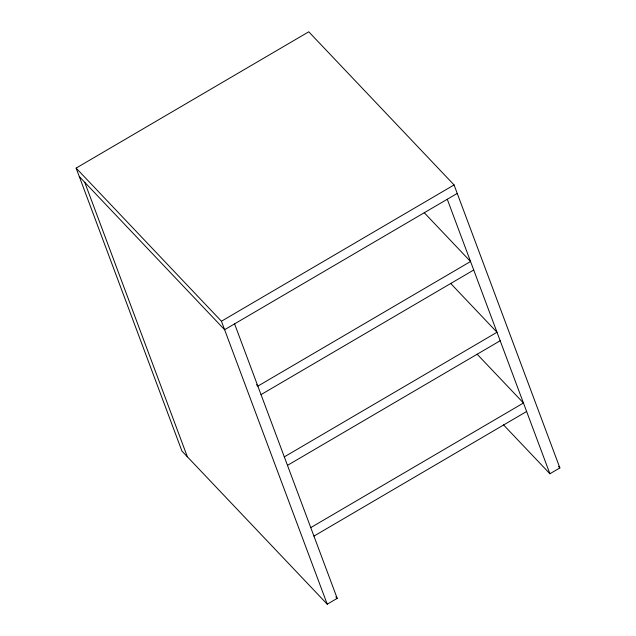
<?xml version="1.0" encoding="UTF-8"?>
<svg xmlns="http://www.w3.org/2000/svg" width="636" height="636" viewBox="0 0 636 636"><rect width="100%" height="100%" fill="white"/><g stroke="black" fill="none" stroke-linecap="round" stroke-linejoin="round"><path stroke-width="0.95" d="M234.581 323.875L337.207 598.357L327.238 604.2L181.936 451.067L76.129 168.095L308.762 31.8L454.064 184.933L559.871 467.905L549.902 473.748L503.505 424.856M76.129 168.095L221.439 321.228L454.064 184.933M457.244 193.416L224.611 329.71L79.309 176.585M261.038 394.614L473.725 270.006M284.308 456.871L496.994 332.262L450.678 283.449M287.488 465.361L500.174 340.745M310.758 527.618L523.452 403.001L477.127 354.188M313.938 536.1L526.624 411.492M424.228 212.702L470.545 261.515L257.858 386.124L256.499 384.693M558.503 466.466L559.871 467.905M335.848 596.918L337.207 598.357M447.275 199.259L549.902 473.748M221.439 321.228L327.238 604.2M84.755 182.325L187.381 456.815"/></g></svg>
